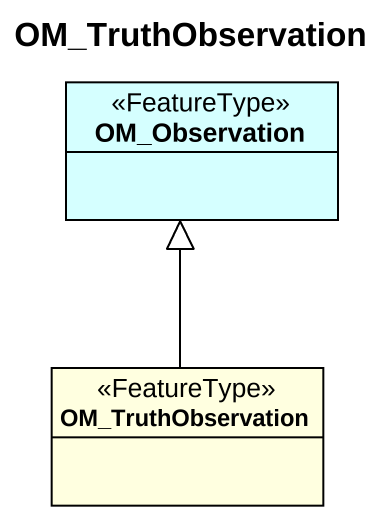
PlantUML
@startuml
title OM_TruthObservation
hide circle
hide empty members
class OM_Observation <<FeatureType>> #D5FFFF
class OM_TruthObservation <<FeatureType>> #FFFFE0
OM_TruthObservation -up-|> OM_Observation
@enduml
